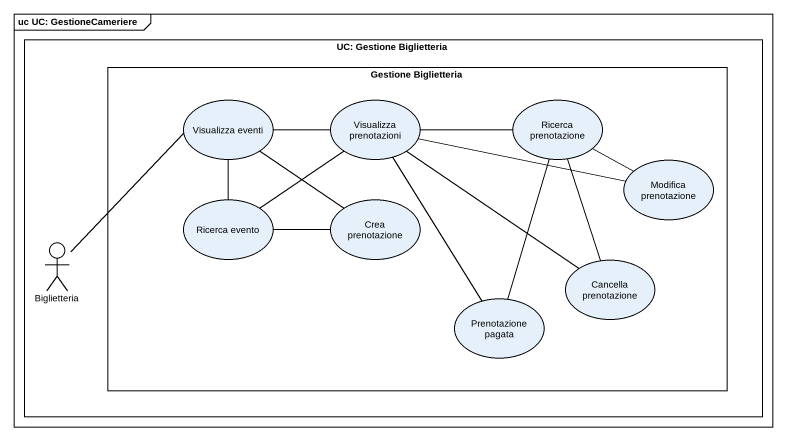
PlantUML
@startuml
mainframe uc UC: GestioneCameriere
rectangle "UC: Gestione Biglietteria" as UC_Gestione_Biglietteria {
  rectangle "Gestione Biglietteria" as Gestione_Biglietteria {
    usecase "Visualizza eventi" as Visualizza_eventi
    usecase "Visualizza prenotazioni" as Visualizza_prenotazioni
    usecase "Ricerca prenotazione" as Ricerca_prenotazione
    usecase "Modifica prenotazione" as Modifica_prenotazione
    usecase "Ricerca evento" as Ricerca_evento
    usecase "Crea prenotazione" as Crea_prenotazione
    usecase "Cancella prenotazione" as Cancella_prenotazione
    usecase "Prenotazione pagata" as Prenotazione_pagata
  }
  actor Biglietteria
}
Visualizza_eventi -right- Visualizza_prenotazioni
Visualizza_eventi -- Ricerca_evento
Visualizza_eventi -- Crea_prenotazione
Visualizza_prenotazioni -right- Ricerca_prenotazione
Visualizza_prenotazioni -right- Modifica_prenotazione
Visualizza_prenotazioni -- Cancella_prenotazione
Visualizza_prenotazioni -- Prenotazione_pagata
Ricerca_prenotazione -right- Modifica_prenotazione
Ricerca_prenotazione -- Cancella_prenotazione
Ricerca_prenotazione -- Prenotazione_pagata
Ricerca_evento -up- Visualizza_prenotazioni
Ricerca_evento -right- Crea_prenotazione
Biglietteria -up- Visualizza_eventi
@enduml
